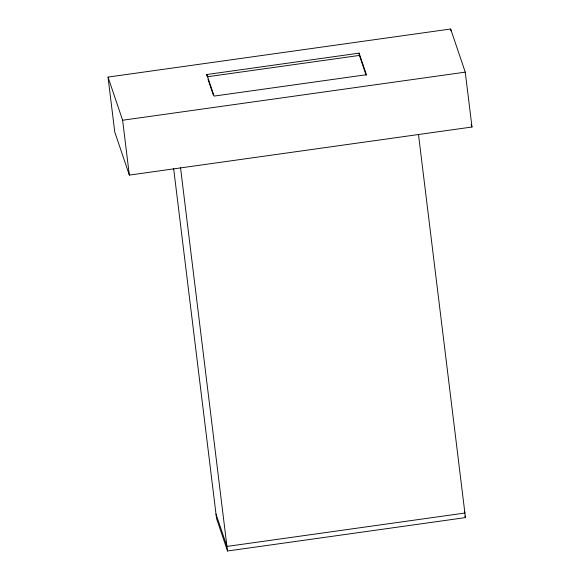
<?xml version="1.0" encoding="UTF-8"?>
<svg xmlns="http://www.w3.org/2000/svg" width="580" height="580" viewBox="0 0 580 580"><rect width="100%" height="100%" fill="white"/><g stroke="black" fill="none" stroke-linecap="round" stroke-linejoin="round"><path stroke-width="0.87" d="M108.018 77.089L450.653 29L465.254 72.145L471.982 127.013L129.347 175.095L114.746 131.957L108.018 77.089L122.619 120.234L129.347 175.095M206.843 74.516L359.129 53.142L366.43 74.719L214.143 96.084L206.843 74.516L207.031 76.038M207.125 76.799L359.404 55.426L366.147 75.342M122.619 120.234L465.254 72.145M173.659 168.678L216.565 518.643L227.519 551L465.457 517.606L418.47 134.364M471.127 124.475L471.982 127.013M464.326 511.328L464.899 513.032L226.954 546.425L216.006 514.068M464.885 515.903L465.457 517.606M207.966 79.293L213.302 95.055M450.653 29L450.877 30.798M359.129 53.142L359.404 55.426M180.532 167.758L227.519 551"/></g></svg>
